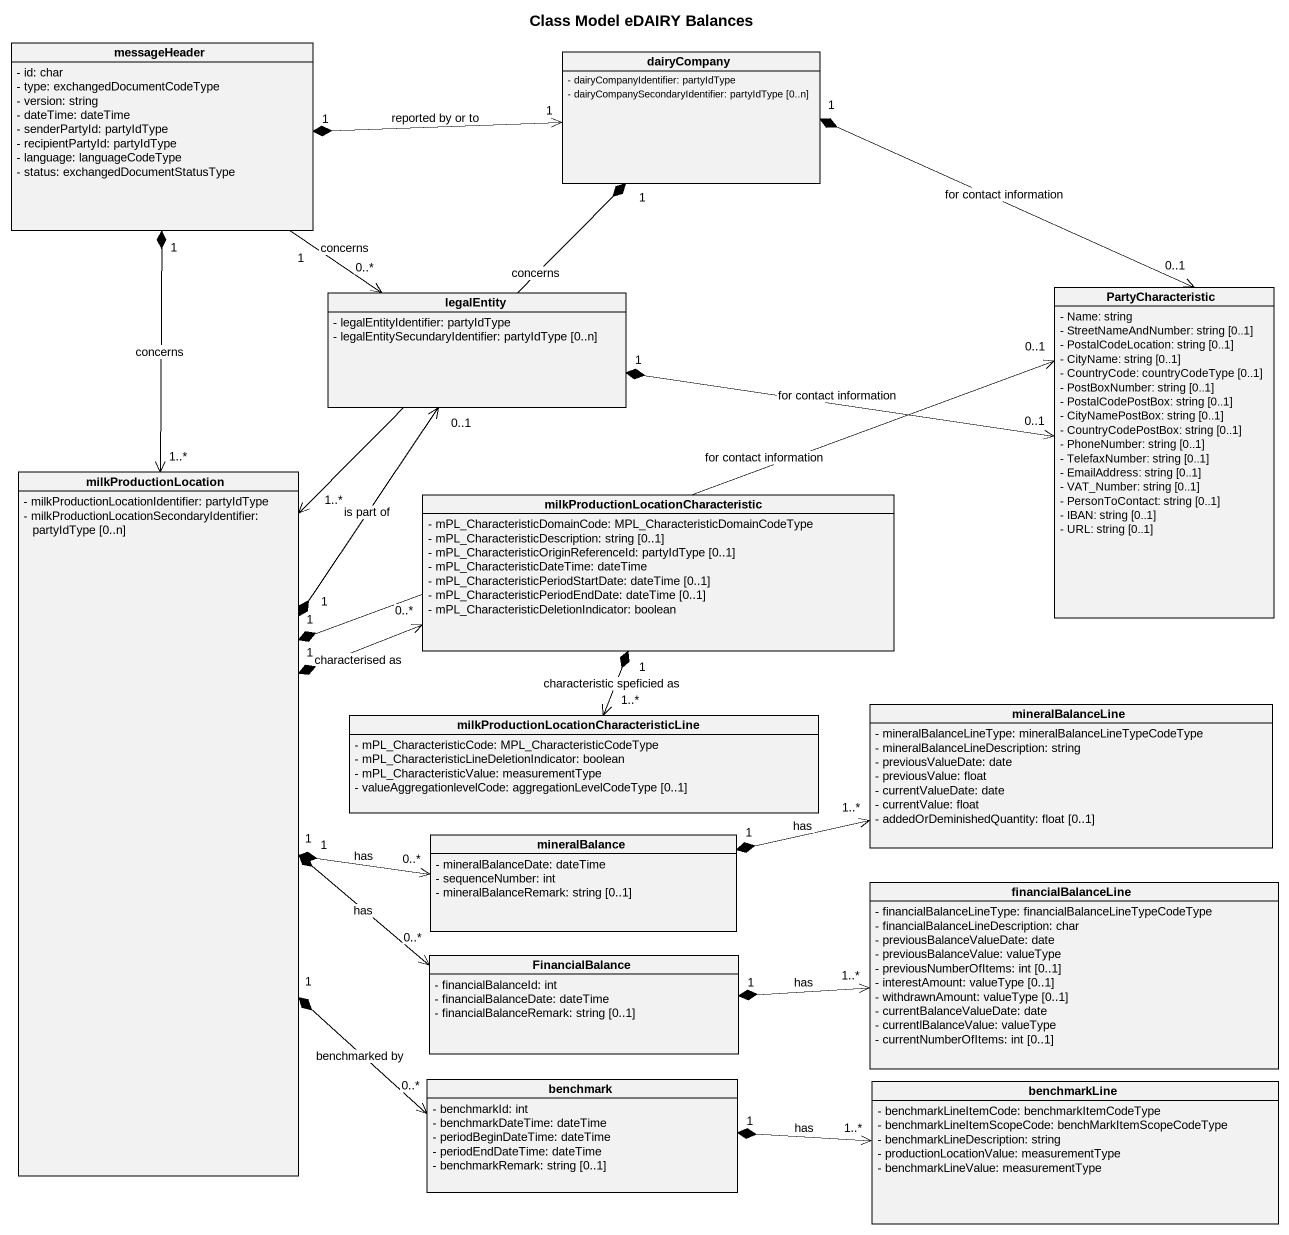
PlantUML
@startuml
title Class Model eDAIRY Balances
hide circle
hide empty members
skinparam classAttributeIconSize 0
class messageHeader {
  - id: char
  - type: exchangedDocumentCodeType
  - version: string
  - dateTime: dateTime
  - senderPartyId: partyIdType
  - recipientPartyId: partyIdType
  - language: languageCodeType
  - status: exchangedDocumentStatusType
}
class dairyCompany {
  - dairyCompanyIdentifier: partyIdType
  - dairyCompanySecondaryIdentifier: partyIdType [0..n]
}
class PartyCharacteristic {
  - Name: string
  - StreetNameAndNumber: string [0..1]
  - PostalCodeLocation: string [0..1]
  - CityName: string [0..1]
  - CountryCode: countryCodeType [0..1]
  - PostBoxNumber: string [0..1]
  - PostalCodePostBox: string [0..1]
  - CityNamePostBox: string [0..1]
  - CountryCodePostBox: string [0..1]
  - PhoneNumber: string [0..1]
  - TelefaxNumber: string [0..1]
  - EmailAddress: string [0..1]
  - VAT_Number: string [0..1]
  - PersonToContact: string [0..1]
  - IBAN: string [0..1]
  - URL: string [0..1]
}
class legalEntity {
  - legalEntityIdentifier: partyIdType
  - legalEntitySecundaryIdentifier: partyIdType [0..n]
}
class milkProductionLocation {
  - milkProductionLocationIdentifier: partyIdType
  - milkProductionLocationSecondaryIdentifier: partyIdType [0..n]
}
class "milkProductionLocationCharacteristic" as milkProductionLocationCharac {
  - mPL_CharacteristicDomainCode: MPL_CharacteristicDomainCodeType
  - mPL_CharacteristicDescription: string [0..1]
  - mPL_CharacteristicOriginReferenceId: partyIdType [0..1]
  - mPL_CharacteristicDateTime: dateTime
  - mPL_CharacteristicPeriodStartDate: dateTime [0..1]
  - mPL_CharacteristicPeriodEndDate: dateTime [0..1]
  - mPL_CharacteristicDeletionIndicator: boolean
}
class "milkProductionLocationCharacteristicLine" as milkProductionLocationCharac_2 {
  - mPL_CharacteristicCode: MPL_CharacteristicCodeType
  - mPL_CharacteristicLineDeletionIndicator: boolean
  - mPL_CharacteristicValue: measurementType
  - valueAggregationlevelCode: aggregationLevelCodeType [0..1]
}
class mineralBalanceLine {
  - mineralBalanceLineType: mineralBalanceLineTypeCodeType
  - mineralBalanceLineDescription: string
  - previousValueDate: date
  - previousValue: float
  - currentValueDate: date
  - currentValue: float
  - addedOrDeminishedQuantity: float [0..1]
}
class mineralBalance {
  - mineralBalanceDate: dateTime
  - sequenceNumber: int
  - mineralBalanceRemark: string [0..1]
}
class financialBalanceLine {
  - financialBalanceLineType: financialBalanceLineTypeCodeType
  - financialBalanceLineDescription: char
  - previousBalanceValueDate: date
  - previousBalanceValue: valueType
  - previousNumberOfItems: int [0..1]
  - interestAmount: valueType [0..1]
  - withdrawnAmount: valueType [0..1]
  - currentBalanceValueDate: date
  - currentlBalanceValue: valueType
  - currentNumberOfItems: int [0..1]
}
class FinancialBalance {
  - financialBalanceId: int
  - financialBalanceDate: dateTime
  - financialBalanceRemark: string [0..1]
}
class benchmark {
  - benchmarkId: int
  - benchmarkDateTime: dateTime
  - periodBeginDateTime: dateTime
  - periodEndDateTime: dateTime
  - benchmarkRemark: string [0..1]
}
class benchmarkLine {
  - benchmarkLineItemCode: benchmarkItemCodeType
  - benchmarkLineItemScopeCode: benchMarkItemScopeCodeType
  - benchmarkLineDescription: string
  - productionLocationValue: measurementType
  - benchmarkLineValue: measurementType
}
messageHeader "1" *-right-> "1" dairyCompany : reported by or to
messageHeader "1" --> "0..*" legalEntity : concerns
messageHeader "1" *--> "1..*" milkProductionLocation : concerns
dairyCompany "1" *--> "0..1" PartyCharacteristic : for contact information
dairyCompany "1" *--> "1..*" milkProductionLocation : concerns
legalEntity "1" *-right-> "0..1" PartyCharacteristic : for contact information
milkProductionLocation "1" *-right-> "0..1" PartyCharacteristic : for contact information
milkProductionLocation "1" *-up-> "0..1" legalEntity : is part of
milkProductionLocation "1" *-right-> "0..*" milkProductionLocationCharac : characterised as
milkProductionLocation "1" *-right-> "0..*" mineralBalance : has
milkProductionLocation "1" *-right-> "0..*" FinancialBalance : has
milkProductionLocation "1" *--> "0..*" benchmark : benchmarked by
milkProductionLocationCharac "1" *--> "1..*" milkProductionLocationCharac_2 : characteristic speficied as
mineralBalance "1" *-right-> "1..*" mineralBalanceLine : has
FinancialBalance "1" *-right-> "1..*" financialBalanceLine : has
benchmark "1" *-right-> "1..*" benchmarkLine : has
@enduml
